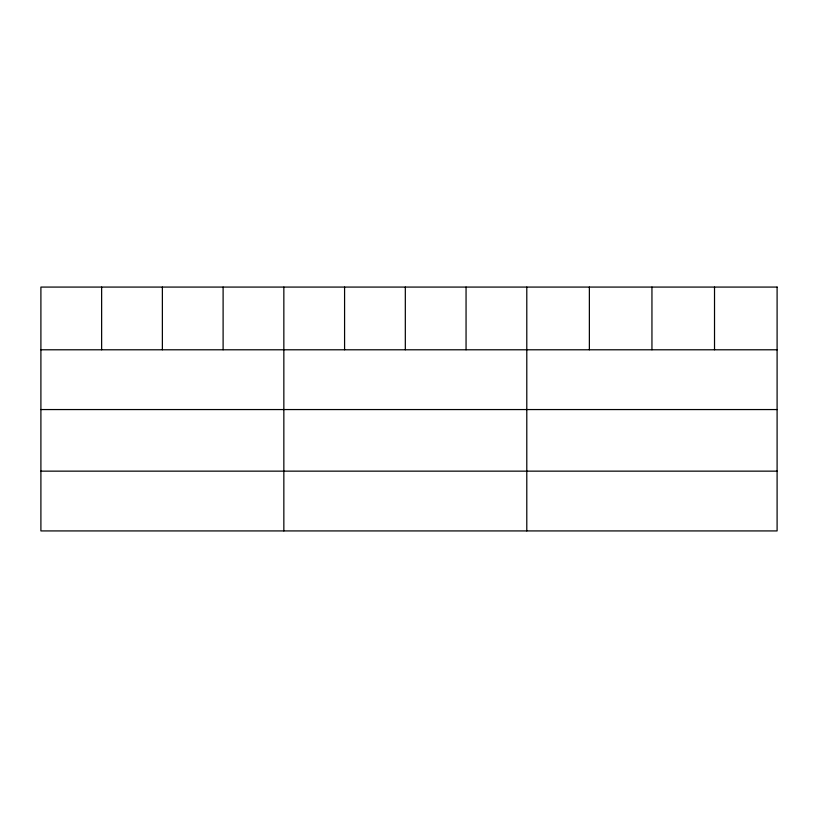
<?xml version="1.0" encoding="UTF-8"?>
<svg xmlns="http://www.w3.org/2000/svg" width="818" height="818" viewBox="0 0 818 818"><rect width="100%" height="100%" fill="white"/><g stroke="black" fill="none" stroke-linecap="round" stroke-linejoin="round"><path stroke-width="1.23" d="M40.9 349.787L777.1 349.787M40.9 409.562L777.1 409.562M40.9 471.148L777.1 471.148M714.523 287.077L714.523 349.787M651.946 287.077L651.946 349.787M589.369 287.077L589.369 349.787M526.792 287.077L526.792 530.923M466.055 287.077L466.055 349.787M405.319 287.077L405.319 349.787M344.582 287.077L344.582 349.787M283.846 287.077L283.846 530.923M223.109 287.077L223.109 349.787M162.373 287.077L162.373 349.787M101.636 287.077L101.636 349.787M777.1 287.077L40.9 287.077L40.9 530.923L777.1 530.923L777.1 287.077"/></g></svg>
